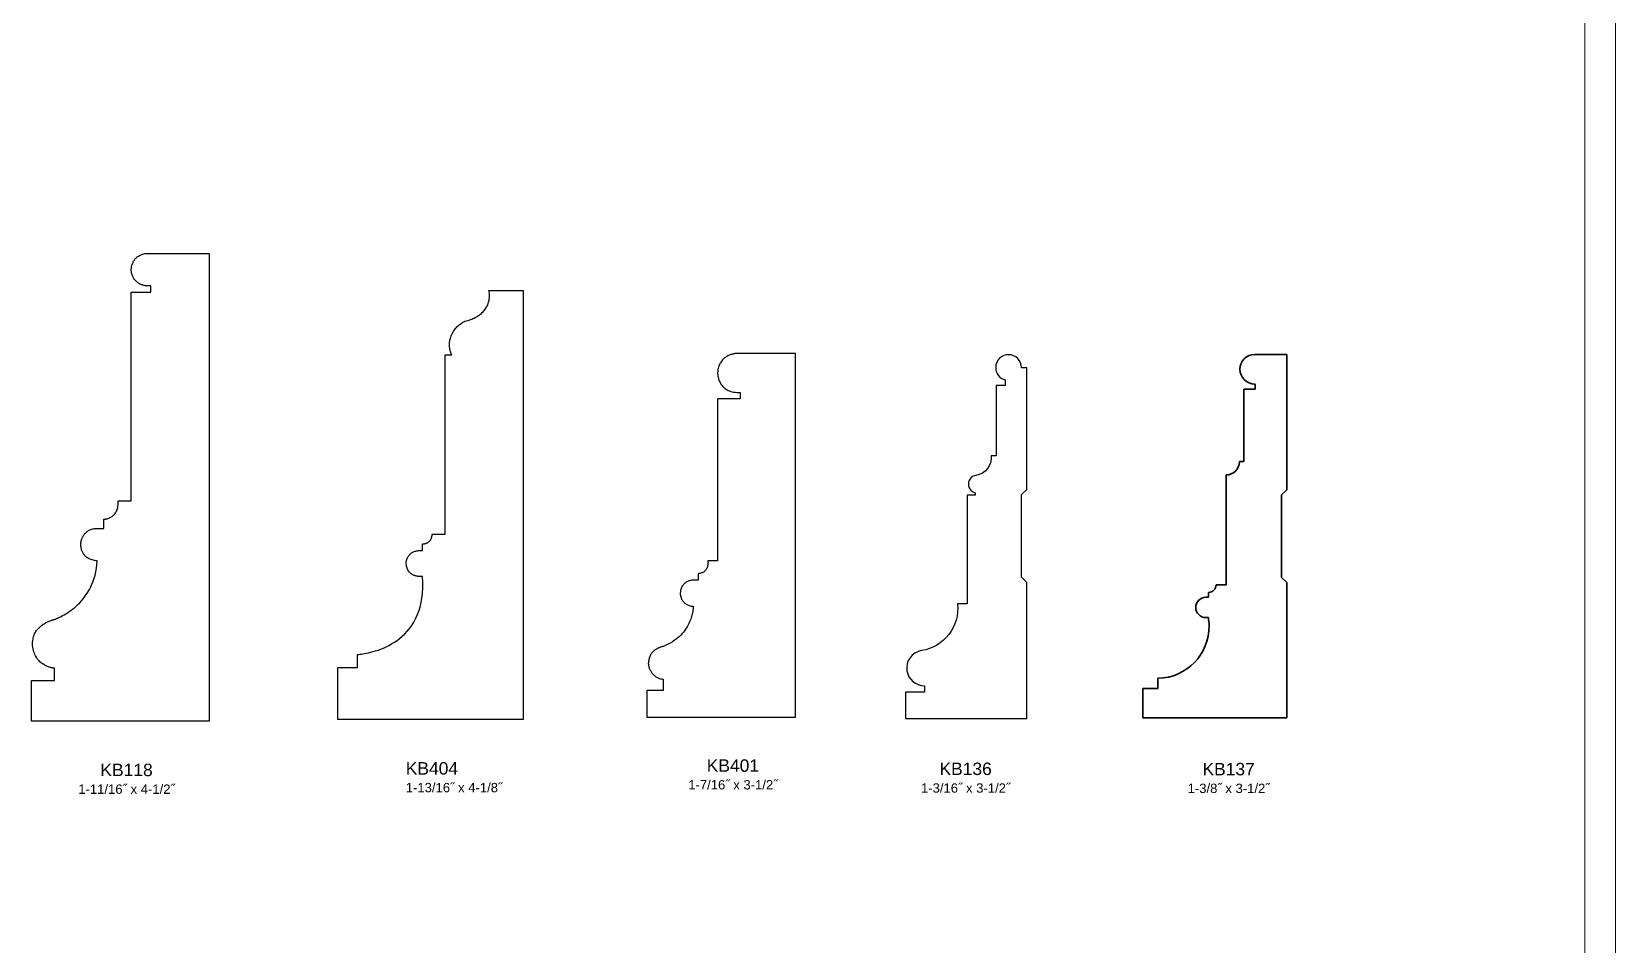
# Model space of a CAD drawing. Extents: x -7.6 to 25.2, y -14.8 to 21.1.
# Drawn here: x 9.97 to 25.2, y 3.5 to 12.28 of the extents above; entities that cross this region are included whole.
import ezdxf

# ---------------------------------------------------------------- set-up
doc = ezdxf.new("R2010")
doc.units = 0
doc.header["$MEASUREMENT"] = 0
doc.layers.add('DO NOT PLOT', color=2, linetype='Continuous', plot=False)
doc.layers.add('Layer 1', color=7, linetype='Continuous')
doc.layers.add('LAYER_1', color=7, linetype='Continuous')

# ---------------------------------------------------------------- blocks, each defined once
blk = doc.blocks.new('KB118')
at = {"flags": 128}
blk.add_lwpolyline([(0, 2.807), (0, 2.623), (0, 2.437), (0, 2.25), (0, 2.063), (0, 1.876), (0, 1.693), (0, 1.512), (0, 1.337), (0, 1.167), (0, 1.004), (0, 0.849), (0, 0.703), (0, 0.568), (0, 0.444), (0, 0.333), (0, 0.236), (0, 0.154), (0, 0.089), (0, 0.04), (0, 0), (-0.004, 0), (-0.015, 0), (-0.034, 0), (-0.059, 0), (-0.09, 0), (-0.126, 0), (-0.169, 0), (-0.215, 0), (-0.267, 0), (-0.322, 0), (-0.381, 0), (-0.443, 0), (-0.507, 0), (-0.574, 0), (-0.642, 0), (-0.712, 0), (-0.783, 0), (-0.854, 0), (-0.925, 0), (-0.996, 0), (-1.065, 0), (-1.134, 0), (-1.2, 0), (-1.265, 0), (-1.327, 0), (-1.386, 0), (-1.441, 0), (-1.492, 0), (-1.539, 0), (-1.581, 0), (-1.618, 0), (-1.649, 0), (-1.674, 0), (-1.692, 0), (-1.704, 0), (-1.708, 0), (-1.708, 0.001), (-1.708, 0.003), (-1.708, 0.008), (-1.708, 0.013), (-1.708, 0.021), (-1.708, 0.029), (-1.708, 0.039), (-1.708, 0.049), (-1.708, 0.061), (-1.708, 0.074), (-1.708, 0.087), (-1.708, 0.101), (-1.708, 0.116), (-1.708, 0.131), (-1.708, 0.147), (-1.708, 0.163), (-1.708, 0.179), (-1.708, 0.195), (-1.708, 0.212), (-1.708, 0.228), (-1.708, 0.244), (-1.708, 0.259), (-1.708, 0.275), (-1.708, 0.289), (-1.708, 0.303), (-1.708, 0.317), (-1.708, 0.33), (-1.708, 0.341), (-1.708, 0.352), (-1.708, 0.362), (-1.708, 0.37), (-1.708, 0.377), (-1.708, 0.383), (-1.708, 0.387), (-1.708, 0.39), (-1.708, 0.391), (-1.707, 0.391), (-1.706, 0.391), (-1.703, 0.391), (-1.7, 0.391), (-1.696, 0.391), (-1.691, 0.391), (-1.686, 0.391), (-1.68, 0.391), (-1.673, 0.391), (-1.666, 0.391), (-1.659, 0.391), (-1.651, 0.391), (-1.642, 0.391), (-1.634, 0.391), (-1.625, 0.391), (-1.616, 0.391), (-1.607, 0.391), (-1.598, 0.391), (-1.589, 0.391), (-1.58, 0.391), (-1.571, 0.391), (-1.562, 0.391), (-1.553, 0.391), (-1.545, 0.391), (-1.537, 0.391), (-1.529, 0.391), (-1.522, 0.391), (-1.516, 0.391), (-1.51, 0.391), (-1.504, 0.391), (-1.499, 0.391), (-1.495, 0.391), (-1.492, 0.391), (-1.49, 0.391), (-1.488, 0.391), (-1.488, 0.391), (-1.488, 0.391), (-1.488, 0.392), (-1.488, 0.393), (-1.488, 0.395), (-1.488, 0.397), (-1.488, 0.399), (-1.488, 0.402), (-1.488, 0.405), (-1.488, 0.409), (-1.488, 0.413), (-1.488, 0.417), (-1.488, 0.421), (-1.488, 0.425), (-1.488, 0.43), (-1.488, 0.435), (-1.488, 0.439), (-1.488, 0.444), (-1.488, 0.449), (-1.488, 0.454), (-1.488, 0.459), (-1.488, 0.464), (-1.488, 0.468), (-1.488, 0.473), (-1.488, 0.477), (-1.488, 0.482), (-1.488, 0.486), (-1.488, 0.489), (-1.488, 0.493), (-1.488, 0.496), (-1.488, 0.499), (-1.488, 0.502), (-1.488, 0.504), (-1.488, 0.505), (-1.488, 0.507), (-1.488, 0.508), (-1.488, 0.508), (-1.488, 0.508), (-1.49, 0.508), (-1.492, 0.508), (-1.495, 0.509), (-1.498, 0.509), (-1.502, 0.51), (-1.507, 0.511), (-1.512, 0.512), (-1.518, 0.513), (-1.525, 0.515), (-1.531, 0.517), (-1.538, 0.519), (-1.546, 0.522), (-1.554, 0.525), (-1.562, 0.528), (-1.57, 0.532), (-1.578, 0.536), (-1.586, 0.541), (-1.595, 0.546), (-1.603, 0.551), (-1.612, 0.558), (-1.62, 0.564), (-1.628, 0.571), (-1.636, 0.579), (-1.644, 0.588), (-1.651, 0.597), (-1.658, 0.607), (-1.665, 0.617), (-1.671, 0.628), (-1.677, 0.64), (-1.682, 0.653), (-1.687, 0.666), (-1.691, 0.68), (-1.694, 0.695), (-1.697, 0.711), (-1.699, 0.728), (-1.7, 0.744), (-1.699, 0.76), (-1.698, 0.774), (-1.695, 0.789), (-1.692, 0.802), (-1.689, 0.815), (-1.684, 0.827), (-1.679, 0.839), (-1.673, 0.85), (-1.667, 0.861), (-1.66, 0.871), (-1.653, 0.88), (-1.645, 0.889), (-1.637, 0.897), (-1.629, 0.905), (-1.621, 0.912), (-1.613, 0.919), (-1.604, 0.926), (-1.596, 0.932), (-1.587, 0.937), (-1.579, 0.942), (-1.57, 0.947), (-1.562, 0.951), (-1.554, 0.955), (-1.547, 0.958), (-1.54, 0.961), (-1.533, 0.964), (-1.527, 0.966), (-1.521, 0.968), (-1.516, 0.97), (-1.511, 0.972), (-1.507, 0.973), (-1.504, 0.974), (-1.502, 0.974), (-1.501, 0.975), (-1.5, 0.975), (-1.499, 0.975), (-1.497, 0.976), (-1.492, 0.977), (-1.486, 0.979), (-1.479, 0.982), (-1.47, 0.986), (-1.46, 0.99), (-1.449, 0.995), (-1.437, 1.001), (-1.424, 1.007), (-1.41, 1.015), (-1.396, 1.023), (-1.38, 1.032), (-1.364, 1.042), (-1.348, 1.053), (-1.331, 1.064), (-1.314, 1.077), (-1.297, 1.091), (-1.28, 1.106), (-1.263, 1.122), (-1.246, 1.139), (-1.229, 1.157), (-1.213, 1.176), (-1.197, 1.197), (-1.182, 1.218), (-1.167, 1.241), (-1.153, 1.265), (-1.14, 1.291), (-1.128, 1.317), (-1.117, 1.345), (-1.107, 1.374), (-1.098, 1.405), (-1.091, 1.437), (-1.085, 1.471), (-1.08, 1.506), (-1.078, 1.542), (-1.091, 1.543), (-1.103, 1.545), (-1.114, 1.548), (-1.125, 1.55), (-1.135, 1.554), (-1.145, 1.557), (-1.154, 1.561), (-1.162, 1.565), (-1.17, 1.57), (-1.177, 1.575), (-1.184, 1.58), (-1.19, 1.586), (-1.195, 1.591), (-1.2, 1.597), (-1.205, 1.603), (-1.209, 1.609), (-1.213, 1.615), (-1.217, 1.621), (-1.22, 1.627), (-1.222, 1.633), (-1.225, 1.639), (-1.227, 1.645), (-1.229, 1.651), (-1.23, 1.657), (-1.231, 1.663), (-1.232, 1.668), (-1.233, 1.673), (-1.234, 1.678), (-1.235, 1.683), (-1.235, 1.687), (-1.235, 1.691), (-1.235, 1.695), (-1.236, 1.699), (-1.236, 1.702), (-1.236, 1.704), (-1.236, 1.706), (-1.235, 1.708), (-1.235, 1.711), (-1.235, 1.714), (-1.234, 1.717), (-1.233, 1.721), (-1.233, 1.725), (-1.232, 1.729), (-1.231, 1.733), (-1.23, 1.738), (-1.228, 1.743), (-1.227, 1.747), (-1.225, 1.752), (-1.223, 1.757), (-1.221, 1.763), (-1.219, 1.768), (-1.216, 1.773), (-1.213, 1.778), (-1.21, 1.784), (-1.207, 1.789), (-1.203, 1.794), (-1.199, 1.799), (-1.195, 1.804), (-1.19, 1.809), (-1.185, 1.814), (-1.18, 1.819), (-1.174, 1.823), (-1.168, 1.828), (-1.161, 1.832), (-1.154, 1.836), (-1.147, 1.839), (-1.139, 1.843), (-1.13, 1.846), (-1.121, 1.848), (-1.112, 1.851), (-1.102, 1.853), (-1.091, 1.854), (-1.091, 1.854), (-1.091, 1.854), (-1.09, 1.854), (-1.089, 1.854), (-1.087, 1.854), (-1.086, 1.854), (-1.084, 1.854), (-1.082, 1.854), (-1.079, 1.854), (-1.077, 1.854), (-1.074, 1.854), (-1.071, 1.854), (-1.068, 1.854), (-1.065, 1.854), (-1.062, 1.854), (-1.059, 1.854), (-1.056, 1.854), (-1.052, 1.854), (-1.049, 1.854), (-1.046, 1.854), (-1.043, 1.854), (-1.04, 1.854), (-1.037, 1.854), (-1.034, 1.854), (-1.031, 1.854), (-1.028, 1.854), (-1.026, 1.854), (-1.023, 1.854), (-1.021, 1.854), (-1.019, 1.854), (-1.018, 1.854), (-1.016, 1.854), (-1.015, 1.854), (-1.014, 1.854), (-1.014, 1.854), (-1.014, 1.854), (-1.014, 1.855), (-1.014, 1.855), (-1.014, 1.856), (-1.014, 1.857), (-1.014, 1.859), (-1.014, 1.861), (-1.014, 1.863), (-1.014, 1.866), (-1.014, 1.868), (-1.014, 1.871), (-1.014, 1.874), (-1.014, 1.877), (-1.014, 1.881), (-1.014, 1.884), (-1.014, 1.887), (-1.014, 1.891), (-1.014, 1.895), (-1.014, 1.898), (-1.014, 1.902), (-1.014, 1.906), (-1.014, 1.909), (-1.014, 1.913), (-1.014, 1.916), (-1.014, 1.92), (-1.014, 1.923), (-1.014, 1.926), (-1.014, 1.929), (-1.014, 1.931), (-1.014, 1.934), (-1.014, 1.936), (-1.014, 1.938), (-1.014, 1.939), (-1.014, 1.941), (-1.014, 1.942), (-1.014, 1.942), (-1.014, 1.942), (-1.013, 1.942), (-1.012, 1.942), (-1.011, 1.942), (-1.009, 1.943), (-1.006, 1.943), (-1.003, 1.943), (-0.999, 1.944), (-0.995, 1.944), (-0.99, 1.945), (-0.986, 1.946), (-0.981, 1.947), (-0.975, 1.949), (-0.97, 1.951), (-0.964, 1.953), (-0.958, 1.955), (-0.952, 1.958), (-0.946, 1.961), (-0.94, 1.965), (-0.934, 1.968), (-0.929, 1.973), (-0.923, 1.978), (-0.917, 1.983), (-0.912, 1.988), (-0.907, 1.995), (-0.902, 2.002), (-0.897, 2.009), (-0.893, 2.017), (-0.889, 2.025), (-0.885, 2.034), (-0.883, 2.044), (-0.88, 2.055), (-0.878, 2.066), (-0.877, 2.078), (-0.876, 2.091), (-0.876, 2.104), (-0.877, 2.118), (-0.876, 2.118), (-0.876, 2.118), (-0.874, 2.118), (-0.872, 2.118), (-0.87, 2.118), (-0.867, 2.118), (-0.864, 2.118), (-0.86, 2.118), (-0.856, 2.118), (-0.852, 2.118), (-0.848, 2.118), (-0.843, 2.118), (-0.839, 2.118), (-0.834, 2.118), (-0.829, 2.118), (-0.823, 2.118), (-0.818, 2.118), (-0.813, 2.118), (-0.808, 2.118), (-0.802, 2.118), (-0.797, 2.118), (-0.792, 2.118), (-0.787, 2.118), (-0.783, 2.118), (-0.778, 2.118), (-0.774, 2.118), (-0.77, 2.118), (-0.766, 2.118), (-0.762, 2.118), (-0.759, 2.118), (-0.757, 2.118), (-0.754, 2.118), (-0.752, 2.118), (-0.751, 2.118), (-0.75, 2.118), (-0.75, 2.118), (-0.75, 2.123), (-0.75, 2.136), (-0.75, 2.158), (-0.75, 2.187), (-0.75, 2.223), (-0.75, 2.267), (-0.75, 2.316), (-0.75, 2.371), (-0.75, 2.432), (-0.75, 2.497), (-0.75, 2.566), (-0.75, 2.638), (-0.75, 2.714), (-0.75, 2.793), (-0.75, 2.873), (-0.75, 2.955), (-0.75, 3.038), (-0.75, 3.121), (-0.75, 3.205), (-0.75, 3.288), (-0.75, 3.37), (-0.75, 3.45), (-0.75, 3.529), (-0.75, 3.605), (-0.75, 3.677), (-0.75, 3.746), (-0.75, 3.811), (-0.75, 3.872), (-0.75, 3.927), (-0.75, 3.976), (-0.75, 4.019), (-0.75, 4.056), (-0.75, 4.085), (-0.75, 4.107), (-0.75, 4.12), (-0.75, 4.125), (-0.75, 4.125), (-0.748, 4.125), (-0.746, 4.125), (-0.744, 4.125), (-0.74, 4.125), (-0.736, 4.125), (-0.731, 4.125), (-0.726, 4.125), (-0.721, 4.125), (-0.715, 4.125), (-0.708, 4.125), (-0.701, 4.125), (-0.694, 4.125), (-0.687, 4.125), (-0.679, 4.125), (-0.672, 4.125), (-0.664, 4.125), (-0.656, 4.125), (-0.648, 4.125), (-0.641, 4.125), (-0.633, 4.125), (-0.625, 4.125), (-0.618, 4.125), (-0.611, 4.125), (-0.604, 4.125), (-0.598, 4.125), (-0.592, 4.125), (-0.586, 4.125), (-0.581, 4.125), (-0.576, 4.125), (-0.572, 4.125), (-0.569, 4.125), (-0.566, 4.125), (-0.564, 4.125), (-0.563, 4.125), (-0.562, 4.125), (-0.562, 4.125), (-0.562, 4.125), (-0.562, 4.126), (-0.562, 4.127), (-0.562, 4.128), (-0.562, 4.129), (-0.562, 4.131), (-0.562, 4.133), (-0.562, 4.135), (-0.562, 4.137), (-0.562, 4.139), (-0.562, 4.141), (-0.562, 4.143), (-0.562, 4.146), (-0.562, 4.148), (-0.562, 4.151), (-0.562, 4.153), (-0.562, 4.156), (-0.562, 4.159), (-0.562, 4.161), (-0.562, 4.164), (-0.562, 4.166), (-0.562, 4.169), (-0.562, 4.171), (-0.562, 4.173), (-0.562, 4.175), (-0.562, 4.178), (-0.562, 4.179), (-0.562, 4.181), (-0.562, 4.183), (-0.562, 4.184), (-0.562, 4.185), (-0.562, 4.186), (-0.562, 4.187), (-0.562, 4.187), (-0.562, 4.187), (-0.563, 4.187), (-0.564, 4.187), (-0.566, 4.187), (-0.568, 4.187), (-0.571, 4.187), (-0.574, 4.186), (-0.578, 4.186), (-0.582, 4.186), (-0.587, 4.186), (-0.592, 4.186), (-0.598, 4.187), (-0.604, 4.187), (-0.61, 4.188), (-0.616, 4.189), (-0.623, 4.19), (-0.63, 4.192), (-0.637, 4.193), (-0.644, 4.196), (-0.651, 4.198), (-0.658, 4.201), (-0.665, 4.204), (-0.672, 4.208), (-0.679, 4.212), (-0.686, 4.217), (-0.693, 4.222), (-0.7, 4.228), (-0.706, 4.235), (-0.712, 4.242), (-0.718, 4.249), (-0.724, 4.257), (-0.729, 4.266), (-0.734, 4.276), (-0.738, 4.286), (-0.742, 4.297), (-0.746, 4.309), (-0.748, 4.322), (-0.749, 4.326), (-0.75, 4.331), (-0.75, 4.336), (-0.75, 4.341), (-0.75, 4.346), (-0.75, 4.352), (-0.749, 4.357), (-0.748, 4.363), (-0.747, 4.369), (-0.746, 4.375), (-0.745, 4.381), (-0.743, 4.387), (-0.741, 4.394), (-0.739, 4.4), (-0.736, 4.406), (-0.733, 4.413), (-0.73, 4.419), (-0.727, 4.425), (-0.723, 4.431), (-0.719, 4.437), (-0.714, 4.443), (-0.709, 4.449), (-0.704, 4.454), (-0.698, 4.46), (-0.692, 4.465), (-0.686, 4.47), (-0.679, 4.474), (-0.672, 4.478), (-0.664, 4.482), (-0.656, 4.486), (-0.648, 4.489), (-0.639, 4.492), (-0.629, 4.495), (-0.62, 4.497), (-0.609, 4.499), (-0.598, 4.5), (-0.597, 4.5), (-0.593, 4.5), (-0.587, 4.5), (-0.578, 4.5), (-0.567, 4.5), (-0.554, 4.5), (-0.539, 4.5), (-0.523, 4.5), (-0.505, 4.5), (-0.485, 4.5), (-0.465, 4.5), (-0.443, 4.5), (-0.421, 4.5), (-0.397, 4.5), (-0.373, 4.5), (-0.349, 4.5), (-0.324, 4.5), (-0.299, 4.5), (-0.274, 4.5), (-0.249, 4.5), (-0.225, 4.5), (-0.201, 4.5), (-0.178, 4.5), (-0.155, 4.5), (-0.133, 4.5), (-0.113, 4.5), (-0.093, 4.5), (-0.076, 4.5), (-0.059, 4.5), (-0.044, 4.5), (-0.031, 4.5), (-0.021, 4.5), (-0.012, 4.5), (-0.005, 4.5), (-0.001, 4.5), (0, 4.5), (0, 4.49), (0, 4.46), (0, 4.411), (0, 4.345), (0, 4.263), (0, 4.166), (0, 4.056), (0, 3.932), (0, 3.797), (0, 3.651), (0, 3.496), (0, 3.333), (0, 3.163), (0, 2.987)], close=True, dxfattribs=at)
blk = doc.blocks.new('KB404')
at = {"flags": 128}
blk.add_lwpolyline([(0, 0), (-0.004, 0), (-0.016, 0), (-0.035, 0), (-0.061, 0), (-0.094, 0), (-0.132, 0), (-0.176, 0), (-0.225, 0), (-0.278, 0), (-0.336, 0), (-0.397, 0), (-0.462, 0), (-0.529, 0), (-0.599, 0), (-0.67, 0), (-0.743, 0), (-0.816, 0), (-0.891, 0), (-0.965, 0), (-1.038, 0), (-1.111, 0), (-1.183, 0), (-1.252, 0), (-1.319, 0), (-1.384, 0), (-1.445, 0), (-1.503, 0), (-1.556, 0), (-1.605, 0), (-1.649, 0), (-1.688, 0), (-1.72, 0), (-1.746, 0), (-1.765, 0), (-1.777, 0), (-1.781, 0), (-1.781, -0.001), (-1.781, -0.004), (-1.781, -0.01), (-1.781, -0.017), (-1.781, -0.026), (-1.781, -0.037), (-1.781, -0.049), (-1.781, -0.063), (-1.781, -0.078), (-1.781, -0.094), (-1.781, -0.112), (-1.781, -0.13), (-1.781, -0.149), (-1.781, -0.168), (-1.781, -0.188), (-1.781, -0.208), (-1.781, -0.229), (-1.781, -0.25), (-1.781, -0.271), (-1.781, -0.291), (-1.781, -0.312), (-1.781, -0.332), (-1.781, -0.351), (-1.781, -0.37), (-1.781, -0.388), (-1.781, -0.406), (-1.781, -0.422), (-1.781, -0.437), (-1.781, -0.451), (-1.781, -0.463), (-1.781, -0.474), (-1.781, -0.483), (-1.781, -0.49), (-1.781, -0.496), (-1.781, -0.499), (-1.781, -0.5), (-1.781, -0.5), (-1.779, -0.5), (-1.777, -0.5), (-1.775, -0.5), (-1.771, -0.5), (-1.767, -0.5), (-1.763, -0.5), (-1.757, -0.5), (-1.752, -0.5), (-1.746, -0.5), (-1.739, -0.5), (-1.733, -0.5), (-1.725, -0.5), (-1.718, -0.5), (-1.711, -0.5), (-1.703, -0.5), (-1.695, -0.5), (-1.687, -0.5), (-1.68, -0.5), (-1.672, -0.5), (-1.664, -0.5), (-1.657, -0.5), (-1.649, -0.5), (-1.642, -0.5), (-1.635, -0.5), (-1.629, -0.5), (-1.623, -0.5), (-1.617, -0.5), (-1.612, -0.5), (-1.608, -0.5), (-1.604, -0.5), (-1.6, -0.5), (-1.597, -0.5), (-1.595, -0.5), (-1.594, -0.5), (-1.594, -0.5), (-1.594, -0.5), (-1.594, -0.501), (-1.594, -0.502), (-1.594, -0.504), (-1.594, -0.507), (-1.594, -0.509), (-1.594, -0.512), (-1.594, -0.516), (-1.594, -0.52), (-1.594, -0.524), (-1.594, -0.528), (-1.594, -0.532), (-1.594, -0.537), (-1.594, -0.542), (-1.594, -0.547), (-1.594, -0.552), (-1.594, -0.557), (-1.594, -0.562), (-1.594, -0.568), (-1.594, -0.573), (-1.594, -0.578), (-1.594, -0.583), (-1.594, -0.588), (-1.594, -0.593), (-1.594, -0.597), (-1.594, -0.601), (-1.594, -0.605), (-1.594, -0.609), (-1.594, -0.613), (-1.594, -0.616), (-1.594, -0.618), (-1.594, -0.621), (-1.594, -0.623), (-1.594, -0.624), (-1.594, -0.625), (-1.594, -0.625), (-1.588, -0.625), (-1.58, -0.626), (-1.569, -0.627), (-1.556, -0.628), (-1.541, -0.63), (-1.525, -0.633), (-1.506, -0.636), (-1.487, -0.641), (-1.465, -0.646), (-1.443, -0.652), (-1.419, -0.659), (-1.395, -0.667), (-1.37, -0.676), (-1.344, -0.687), (-1.318, -0.699), (-1.292, -0.712), (-1.265, -0.726), (-1.239, -0.743), (-1.213, -0.76), (-1.188, -0.78), (-1.163, -0.801), (-1.138, -0.824), (-1.115, -0.849), (-1.093, -0.876), (-1.072, -0.904), (-1.052, -0.935), (-1.034, -0.968), (-1.018, -1.004), (-1.003, -1.041), (-0.991, -1.081), (-0.981, -1.124), (-0.973, -1.168), (-0.968, -1.216), (-0.965, -1.266), (-0.965, -1.319), (-0.969, -1.375), (-0.969, -1.375), (-0.97, -1.375), (-0.972, -1.375), (-0.974, -1.374), (-0.976, -1.374), (-0.979, -1.374), (-0.983, -1.374), (-0.987, -1.374), (-0.991, -1.374), (-0.996, -1.374), (-1.001, -1.374), (-1.006, -1.375), (-1.012, -1.376), (-1.017, -1.377), (-1.023, -1.378), (-1.029, -1.379), (-1.035, -1.381), (-1.042, -1.383), (-1.048, -1.385), (-1.054, -1.388), (-1.06, -1.391), (-1.066, -1.394), (-1.072, -1.398), (-1.078, -1.402), (-1.084, -1.407), (-1.089, -1.412), (-1.095, -1.418), (-1.1, -1.424), (-1.104, -1.431), (-1.109, -1.438), (-1.112, -1.446), (-1.116, -1.455), (-1.119, -1.464), (-1.121, -1.474), (-1.123, -1.485), (-1.125, -1.497), (-1.125, -1.5), (-1.125, -1.504), (-1.125, -1.508), (-1.124, -1.513), (-1.124, -1.517), (-1.123, -1.522), (-1.122, -1.527), (-1.121, -1.531), (-1.12, -1.536), (-1.118, -1.541), (-1.116, -1.546), (-1.114, -1.551), (-1.112, -1.556), (-1.109, -1.561), (-1.106, -1.566), (-1.103, -1.571), (-1.1, -1.576), (-1.096, -1.581), (-1.092, -1.585), (-1.087, -1.59), (-1.083, -1.594), (-1.078, -1.598), (-1.072, -1.602), (-1.067, -1.606), (-1.061, -1.609), (-1.054, -1.612), (-1.047, -1.615), (-1.04, -1.618), (-1.033, -1.62), (-1.025, -1.622), (-1.017, -1.623), (-1.008, -1.625), (-0.999, -1.625), (-0.989, -1.626), (-0.979, -1.626), (-0.969, -1.625), (-0.969, -1.625), (-0.969, -1.625), (-0.969, -1.626), (-0.969, -1.627), (-0.969, -1.628), (-0.969, -1.63), (-0.969, -1.631), (-0.969, -1.633), (-0.969, -1.635), (-0.969, -1.637), (-0.969, -1.639), (-0.969, -1.641), (-0.969, -1.643), (-0.969, -1.646), (-0.969, -1.648), (-0.969, -1.651), (-0.969, -1.654), (-0.969, -1.656), (-0.969, -1.659), (-0.969, -1.661), (-0.969, -1.664), (-0.969, -1.666), (-0.969, -1.669), (-0.969, -1.671), (-0.969, -1.673), (-0.969, -1.676), (-0.969, -1.678), (-0.969, -1.68), (-0.969, -1.681), (-0.969, -1.683), (-0.969, -1.684), (-0.969, -1.685), (-0.969, -1.686), (-0.969, -1.687), (-0.969, -1.687), (-0.969, -1.687), (-0.967, -1.687), (-0.966, -1.688), (-0.964, -1.688), (-0.962, -1.688), (-0.959, -1.688), (-0.957, -1.689), (-0.954, -1.689), (-0.951, -1.69), (-0.948, -1.69), (-0.945, -1.691), (-0.942, -1.692), (-0.939, -1.693), (-0.935, -1.694), (-0.932, -1.695), (-0.928, -1.697), (-0.925, -1.698), (-0.921, -1.7), (-0.918, -1.702), (-0.914, -1.705), (-0.911, -1.707), (-0.907, -1.71), (-0.904, -1.712), (-0.901, -1.715), (-0.898, -1.719), (-0.895, -1.722), (-0.892, -1.726), (-0.889, -1.73), (-0.887, -1.735), (-0.884, -1.739), (-0.882, -1.744), (-0.88, -1.75), (-0.879, -1.755), (-0.877, -1.761), (-0.876, -1.768), (-0.875, -1.774), (-0.875, -1.781), (-0.875, -1.781), (-0.874, -1.781), (-0.872, -1.781), (-0.871, -1.781), (-0.868, -1.781), (-0.866, -1.781), (-0.863, -1.781), (-0.859, -1.781), (-0.855, -1.781), (-0.851, -1.781), (-0.847, -1.781), (-0.843, -1.781), (-0.838, -1.781), (-0.833, -1.781), (-0.828, -1.781), (-0.823, -1.781), (-0.818, -1.781), (-0.812, -1.781), (-0.807, -1.781), (-0.802, -1.781), (-0.797, -1.781), (-0.792, -1.781), (-0.787, -1.781), (-0.782, -1.781), (-0.778, -1.781), (-0.774, -1.781), (-0.769, -1.781), (-0.766, -1.781), (-0.762, -1.781), (-0.759, -1.781), (-0.757, -1.781), (-0.754, -1.781), (-0.752, -1.781), (-0.751, -1.781), (-0.75, -1.781), (-0.75, -1.781), (-0.75, -1.785), (-0.75, -1.797), (-0.75, -1.815), (-0.75, -1.84), (-0.75, -1.872), (-0.75, -1.909), (-0.75, -1.952), (-0.75, -1.999), (-0.75, -2.051), (-0.75, -2.107), (-0.75, -2.166), (-0.75, -2.229), (-0.75, -2.294), (-0.75, -2.361), (-0.75, -2.43), (-0.75, -2.501), (-0.75, -2.572), (-0.75, -2.644), (-0.75, -2.716), (-0.75, -2.787), (-0.75, -2.858), (-0.75, -2.927), (-0.75, -2.994), (-0.75, -3.059), (-0.75, -3.122), (-0.75, -3.181), (-0.75, -3.237), (-0.75, -3.289), (-0.75, -3.337), (-0.75, -3.379), (-0.75, -3.416), (-0.75, -3.448), (-0.75, -3.473), (-0.75, -3.492), (-0.75, -3.503), (-0.75, -3.507), (-0.75, -3.507), (-0.749, -3.507), (-0.749, -3.507), (-0.748, -3.507), (-0.747, -3.507), (-0.745, -3.507), (-0.744, -3.507), (-0.742, -3.507), (-0.74, -3.507), (-0.738, -3.507), (-0.736, -3.507), (-0.734, -3.507), (-0.731, -3.507), (-0.729, -3.507), (-0.726, -3.507), (-0.724, -3.507), (-0.721, -3.507), (-0.719, -3.507), (-0.716, -3.507), (-0.714, -3.507), (-0.711, -3.507), (-0.708, -3.507), (-0.706, -3.507), (-0.704, -3.507), (-0.701, -3.507), (-0.699, -3.507), (-0.697, -3.507), (-0.695, -3.507), (-0.694, -3.507), (-0.692, -3.507), (-0.691, -3.507), (-0.69, -3.507), (-0.689, -3.507), (-0.688, -3.507), (-0.688, -3.507), (-0.687, -3.507), (-0.692, -3.518), (-0.696, -3.529), (-0.699, -3.54), (-0.702, -3.551), (-0.704, -3.562), (-0.706, -3.573), (-0.707, -3.584), (-0.708, -3.595), (-0.708, -3.606), (-0.708, -3.617), (-0.707, -3.628), (-0.706, -3.638), (-0.704, -3.649), (-0.702, -3.659), (-0.699, -3.669), (-0.696, -3.679), (-0.692, -3.689), (-0.688, -3.699), (-0.684, -3.708), (-0.679, -3.717), (-0.674, -3.727), (-0.669, -3.735), (-0.663, -3.744), (-0.657, -3.752), (-0.651, -3.761), (-0.644, -3.768), (-0.637, -3.776), (-0.629, -3.783), (-0.622, -3.79), (-0.614, -3.797), (-0.605, -3.803), (-0.597, -3.809), (-0.588, -3.815), (-0.579, -3.821), (-0.57, -3.825), (-0.561, -3.83), (-0.547, -3.834), (-0.533, -3.837), (-0.52, -3.841), (-0.507, -3.846), (-0.495, -3.851), (-0.483, -3.856), (-0.471, -3.861), (-0.46, -3.867), (-0.449, -3.872), (-0.439, -3.879), (-0.429, -3.885), (-0.419, -3.892), (-0.41, -3.899), (-0.402, -3.906), (-0.393, -3.914), (-0.386, -3.922), (-0.378, -3.93), (-0.371, -3.938), (-0.365, -3.947), (-0.359, -3.956), (-0.353, -3.965), (-0.348, -3.974), (-0.343, -3.983), (-0.339, -3.993), (-0.336, -4.003), (-0.332, -4.013), (-0.33, -4.024), (-0.328, -4.034), (-0.326, -4.045), (-0.325, -4.056), (-0.324, -4.067), (-0.324, -4.078), (-0.324, -4.09), (-0.325, -4.101), (-0.327, -4.113), (-0.329, -4.125), (-0.328, -4.125), (-0.326, -4.125), (-0.322, -4.125), (-0.317, -4.125), (-0.311, -4.125), (-0.304, -4.125), (-0.296, -4.125), (-0.287, -4.125), (-0.277, -4.125), (-0.267, -4.125), (-0.255, -4.125), (-0.243, -4.125), (-0.231, -4.125), (-0.218, -4.125), (-0.205, -4.125), (-0.192, -4.125), (-0.178, -4.125), (-0.164, -4.125), (-0.151, -4.125), (-0.137, -4.125), (-0.124, -4.125), (-0.11, -4.125), (-0.098, -4.125), (-0.085, -4.125), (-0.073, -4.125), (-0.062, -4.125), (-0.051, -4.125), (-0.041, -4.125), (-0.032, -4.125), (-0.024, -4.125), (-0.017, -4.125), (-0.011, -4.125), (-0.006, -4.125), (-0.003, -4.125), (-0.001, -4.125), (0, -4.125), (0, -4.115), (0, -4.088), (0, -4.044), (0, -3.983), (0, -3.908), (0, -3.819), (0, -3.718), (0, -3.604), (0, -3.48), (0, -3.347), (0, -3.205), (0, -3.055), (0, -2.9), (0, -2.739), (0, -2.573), (0, -2.405), (0, -2.234), (0, -2.062), (0, -1.891), (0, -1.72), (0, -1.552), (0, -1.386), (0, -1.225), (0, -1.069), (0, -0.92), (0, -0.778), (0, -0.644), (0, -0.521), (0, -0.407), (0, -0.306), (0, -0.217), (0, -0.141), (0, -0.081), (0, -0.037), (0, 0)], dxfattribs=at)
blk = doc.blocks.new('KB401')
at = {"flags": 128}
blk.add_lwpolyline([(-1.431, 0.008), (-1.428, 0.008), (-1.418, 0.008), (-1.403, 0.008), (-1.382, 0.008), (-1.356, 0.008), (-1.325, 0.008), (-1.29, 0.008), (-1.25, 0.008), (-1.207, 0.008), (-1.161, 0.008), (-1.112, 0.008), (-1.06, 0.008), (-1.006, 0.008), (-0.95, 0.008), (-0.893, 0.008), (-0.834, 0.008), (-0.775, 0.008), (-0.715, 0.008), (-0.656, 0.008), (-0.597, 0.008), (-0.538, 0.008), (-0.481, 0.008), (-0.425, 0.008), (-0.371, 0.008), (-0.319, 0.008), (-0.27, 0.008), (-0.224, 0.008), (-0.181, 0.008), (-0.141, 0.008), (-0.106, 0.008), (-0.075, 0.008), (-0.049, 0.008), (-0.028, 0.008), (-0.013, 0.008), (-0.003, 0.008), (0, 0.008), (0, 0), (0, -0.023), (0, -0.061), (0, -0.112), (0, -0.176), (0, -0.251), (0, -0.338), (0, -0.434), (0, -0.539), (0, -0.652), (0, -0.773), (0, -0.899), (0, -1.032), (0, -1.168), (0, -1.309), (0, -1.452), (0, -1.596), (0, -1.742), (0, -1.888), (0, -2.032), (0, -2.175), (0, -2.316), (0, -2.452), (0, -2.585), (0, -2.711), (0, -2.832), (0, -2.945), (0, -3.05), (0, -3.146), (0, -3.233), (0, -3.308), (0, -3.372), (0, -3.423), (0, -3.461), (0, -3.484), (0, -3.492), (-0.001, -3.492), (-0.005, -3.492), (-0.011, -3.492), (-0.019, -3.492), (-0.03, -3.492), (-0.042, -3.492), (-0.056, -3.492), (-0.071, -3.492), (-0.088, -3.492), (-0.106, -3.492), (-0.125, -3.492), (-0.146, -3.492), (-0.167, -3.492), (-0.189, -3.492), (-0.212, -3.492), (-0.235, -3.492), (-0.258, -3.492), (-0.281, -3.492), (-0.305, -3.492), (-0.328, -3.492), (-0.351, -3.492), (-0.373, -3.492), (-0.395, -3.492), (-0.417, -3.492), (-0.437, -3.492), (-0.456, -3.492), (-0.475, -3.492), (-0.491, -3.492), (-0.507, -3.492), (-0.521, -3.492), (-0.533, -3.492), (-0.543, -3.492), (-0.551, -3.492), (-0.557, -3.492), (-0.561, -3.492), (-0.562, -3.492), (-0.563, -3.492), (-0.564, -3.492), (-0.566, -3.492), (-0.569, -3.492), (-0.572, -3.491), (-0.576, -3.491), (-0.58, -3.49), (-0.585, -3.49), (-0.59, -3.489), (-0.596, -3.488), (-0.602, -3.486), (-0.609, -3.485), (-0.616, -3.483), (-0.623, -3.481), (-0.63, -3.478), (-0.638, -3.475), (-0.645, -3.472), (-0.653, -3.468), (-0.66, -3.464), (-0.668, -3.459), (-0.675, -3.454), (-0.683, -3.449), (-0.69, -3.443), (-0.697, -3.436), (-0.704, -3.429), (-0.71, -3.421), (-0.717, -3.412), (-0.722, -3.403), (-0.728, -3.394), (-0.733, -3.383), (-0.737, -3.372), (-0.741, -3.36), (-0.744, -3.347), (-0.747, -3.334), (-0.749, -3.319), (-0.75, -3.304), (-0.75, -3.304), (-0.75, -3.303), (-0.75, -3.3), (-0.75, -3.298), (-0.749, -3.294), (-0.749, -3.29), (-0.748, -3.285), (-0.748, -3.279), (-0.747, -3.273), (-0.745, -3.267), (-0.744, -3.26), (-0.742, -3.253), (-0.74, -3.246), (-0.737, -3.238), (-0.734, -3.23), (-0.731, -3.222), (-0.727, -3.214), (-0.723, -3.206), (-0.718, -3.198), (-0.712, -3.19), (-0.707, -3.183), (-0.7, -3.175), (-0.693, -3.168), (-0.685, -3.161), (-0.677, -3.154), (-0.668, -3.147), (-0.658, -3.142), (-0.647, -3.136), (-0.636, -3.131), (-0.624, -3.127), (-0.61, -3.123), (-0.597, -3.121), (-0.582, -3.118), (-0.566, -3.117), (-0.549, -3.117), (-0.532, -3.117), (-0.532, -3.117), (-0.532, -3.117), (-0.532, -3.116), (-0.532, -3.115), (-0.532, -3.114), (-0.532, -3.113), (-0.532, -3.111), (-0.532, -3.109), (-0.532, -3.107), (-0.532, -3.105), (-0.532, -3.103), (-0.532, -3.101), (-0.532, -3.099), (-0.532, -3.096), (-0.532, -3.094), (-0.532, -3.091), (-0.532, -3.089), (-0.532, -3.086), (-0.532, -3.084), (-0.532, -3.081), (-0.532, -3.079), (-0.532, -3.076), (-0.532, -3.074), (-0.532, -3.071), (-0.532, -3.069), (-0.532, -3.067), (-0.532, -3.065), (-0.532, -3.063), (-0.532, -3.061), (-0.532, -3.06), (-0.532, -3.059), (-0.532, -3.057), (-0.532, -3.056), (-0.532, -3.056), (-0.532, -3.055), (-0.532, -3.055), (-0.532, -3.055), (-0.534, -3.055), (-0.536, -3.055), (-0.539, -3.055), (-0.543, -3.055), (-0.548, -3.055), (-0.553, -3.055), (-0.559, -3.055), (-0.566, -3.055), (-0.573, -3.055), (-0.58, -3.055), (-0.588, -3.055), (-0.596, -3.055), (-0.605, -3.055), (-0.614, -3.055), (-0.623, -3.055), (-0.632, -3.055), (-0.641, -3.055), (-0.65, -3.055), (-0.659, -3.055), (-0.668, -3.055), (-0.677, -3.055), (-0.685, -3.055), (-0.693, -3.055), (-0.701, -3.055), (-0.709, -3.055), (-0.716, -3.055), (-0.722, -3.054), (-0.728, -3.054), (-0.734, -3.054), (-0.738, -3.054), (-0.742, -3.054), (-0.746, -3.054), (-0.748, -3.054), (-0.749, -3.054), (-0.75, -3.054), (-0.75, -3.051), (-0.75, -3.04), (-0.75, -3.024), (-0.75, -3.001), (-0.75, -2.973), (-0.75, -2.939), (-0.75, -2.901), (-0.75, -2.858), (-0.75, -2.811), (-0.75, -2.761), (-0.75, -2.707), (-0.75, -2.651), (-0.75, -2.592), (-0.75, -2.531), (-0.75, -2.469), (-0.75, -2.405), (-0.75, -2.341), (-0.75, -2.276), (-0.75, -2.211), (-0.75, -2.147), (-0.75, -2.083), (-0.75, -2.021), (-0.75, -1.96), (-0.75, -1.901), (-0.75, -1.845), (-0.75, -1.792), (-0.75, -1.741), (-0.75, -1.694), (-0.75, -1.652), (-0.75, -1.613), (-0.75, -1.58), (-0.75, -1.551), (-0.75, -1.529), (-0.75, -1.512), (-0.75, -1.501), (-0.75, -1.498), (-0.75, -1.498), (-0.751, -1.498), (-0.752, -1.498), (-0.753, -1.498), (-0.755, -1.498), (-0.757, -1.498), (-0.759, -1.498), (-0.762, -1.498), (-0.765, -1.498), (-0.768, -1.498), (-0.771, -1.498), (-0.774, -1.498), (-0.778, -1.498), (-0.781, -1.498), (-0.785, -1.498), (-0.789, -1.498), (-0.793, -1.498), (-0.797, -1.498), (-0.801, -1.498), (-0.805, -1.498), (-0.808, -1.498), (-0.812, -1.498), (-0.816, -1.498), (-0.819, -1.498), (-0.823, -1.498), (-0.826, -1.498), (-0.829, -1.498), (-0.832, -1.498), (-0.834, -1.498), (-0.837, -1.498), (-0.839, -1.498), (-0.84, -1.498), (-0.842, -1.498), (-0.843, -1.498), (-0.843, -1.498), (-0.844, -1.498), (-0.844, -1.498), (-0.844, -1.497), (-0.843, -1.496), (-0.843, -1.494), (-0.843, -1.492), (-0.843, -1.49), (-0.843, -1.487), (-0.843, -1.483), (-0.842, -1.48), (-0.842, -1.476), (-0.843, -1.472), (-0.843, -1.468), (-0.843, -1.463), (-0.844, -1.459), (-0.845, -1.454), (-0.846, -1.449), (-0.847, -1.444), (-0.848, -1.439), (-0.85, -1.434), (-0.852, -1.429), (-0.854, -1.424), (-0.857, -1.419), (-0.86, -1.414), (-0.863, -1.409), (-0.867, -1.405), (-0.871, -1.4), (-0.875, -1.396), (-0.88, -1.392), (-0.885, -1.389), (-0.891, -1.385), (-0.898, -1.382), (-0.904, -1.38), (-0.912, -1.377), (-0.92, -1.376), (-0.928, -1.374), (-0.937, -1.373), (-0.937, -1.373), (-0.937, -1.373), (-0.937, -1.372), (-0.937, -1.371), (-0.937, -1.37), (-0.937, -1.369), (-0.937, -1.367), (-0.937, -1.365), (-0.938, -1.363), (-0.938, -1.361), (-0.938, -1.359), (-0.938, -1.357), (-0.938, -1.355), (-0.938, -1.352), (-0.938, -1.35), (-0.938, -1.347), (-0.938, -1.344), (-0.938, -1.342), (-0.938, -1.339), (-0.938, -1.337), (-0.938, -1.334), (-0.938, -1.332), (-0.938, -1.329), (-0.938, -1.327), (-0.938, -1.324), (-0.938, -1.322), (-0.938, -1.32), (-0.938, -1.318), (-0.938, -1.317), (-0.938, -1.315), (-0.938, -1.314), (-0.938, -1.313), (-0.938, -1.312), (-0.938, -1.311), (-0.938, -1.311), (-0.938, -1.31), (-0.938, -1.311), (-0.939, -1.311), (-0.941, -1.311), (-0.943, -1.311), (-0.946, -1.311), (-0.95, -1.312), (-0.954, -1.312), (-0.958, -1.312), (-0.963, -1.312), (-0.968, -1.312), (-0.974, -1.312), (-0.98, -1.312), (-0.986, -1.311), (-0.992, -1.311), (-0.999, -1.31), (-1.006, -1.308), (-1.012, -1.307), (-1.019, -1.305), (-1.026, -1.303), (-1.033, -1.3), (-1.04, -1.297), (-1.047, -1.294), (-1.053, -1.29), (-1.06, -1.286), (-1.066, -1.281), (-1.072, -1.276), (-1.078, -1.27), (-1.083, -1.264), (-1.088, -1.257), (-1.093, -1.249), (-1.097, -1.241), (-1.1, -1.232), (-1.103, -1.222), (-1.106, -1.212), (-1.108, -1.201), (-1.109, -1.189), (-1.109, -1.189), (-1.109, -1.188), (-1.109, -1.187), (-1.109, -1.185), (-1.109, -1.183), (-1.109, -1.18), (-1.109, -1.177), (-1.109, -1.174), (-1.108, -1.17), (-1.108, -1.167), (-1.107, -1.162), (-1.106, -1.158), (-1.105, -1.153), (-1.103, -1.149), (-1.102, -1.144), (-1.1, -1.139), (-1.098, -1.134), (-1.096, -1.129), (-1.093, -1.124), (-1.09, -1.118), (-1.087, -1.113), (-1.083, -1.108), (-1.079, -1.103), (-1.075, -1.098), (-1.07, -1.094), (-1.065, -1.089), (-1.059, -1.085), (-1.053, -1.081), (-1.046, -1.077), (-1.039, -1.073), (-1.031, -1.07), (-1.023, -1.067), (-1.014, -1.064), (-1.005, -1.062), (-0.995, -1.061), (-0.984, -1.059), (-0.984, -1.059), (-0.984, -1.057), (-0.984, -1.054), (-0.985, -1.05), (-0.985, -1.045), (-0.986, -1.039), (-0.986, -1.032), (-0.987, -1.024), (-0.989, -1.015), (-0.99, -1.005), (-0.992, -0.995), (-0.995, -0.984), (-0.997, -0.973), (-1.001, -0.961), (-1.004, -0.949), (-1.009, -0.936), (-1.014, -0.922), (-1.019, -0.909), (-1.026, -0.895), (-1.033, -0.881), (-1.04, -0.867), (-1.049, -0.853), (-1.058, -0.838), (-1.068, -0.824), (-1.079, -0.81), (-1.091, -0.796), (-1.104, -0.782), (-1.118, -0.768), (-1.133, -0.755), (-1.149, -0.742), (-1.167, -0.729), (-1.185, -0.717), (-1.205, -0.705), (-1.225, -0.694), (-1.247, -0.684), (-1.271, -0.674), (-1.272, -0.674), (-1.274, -0.673), (-1.276, -0.673), (-1.279, -0.672), (-1.282, -0.671), (-1.286, -0.67), (-1.289, -0.669), (-1.294, -0.668), (-1.298, -0.667), (-1.303, -0.665), (-1.307, -0.663), (-1.312, -0.661), (-1.318, -0.659), (-1.323, -0.657), (-1.328, -0.654), (-1.334, -0.651), (-1.339, -0.648), (-1.345, -0.645), (-1.35, -0.641), (-1.356, -0.637), (-1.361, -0.632), (-1.367, -0.628), (-1.372, -0.622), (-1.377, -0.617), (-1.382, -0.611), (-1.387, -0.605), (-1.391, -0.598), (-1.395, -0.591), (-1.399, -0.583), (-1.403, -0.575), (-1.406, -0.567), (-1.409, -0.558), (-1.411, -0.549), (-1.413, -0.539), (-1.415, -0.528), (-1.416, -0.517), (-1.416, -0.514), (-1.417, -0.51), (-1.417, -0.507), (-1.416, -0.503), (-1.416, -0.498), (-1.415, -0.494), (-1.415, -0.489), (-1.413, -0.484), (-1.412, -0.479), (-1.411, -0.473), (-1.409, -0.468), (-1.407, -0.462), (-1.404, -0.457), (-1.402, -0.451), (-1.399, -0.445), (-1.396, -0.44), (-1.392, -0.434), (-1.389, -0.428), (-1.385, -0.422), (-1.381, -0.417), (-1.376, -0.411), (-1.371, -0.406), (-1.366, -0.401), (-1.361, -0.396), (-1.355, -0.391), (-1.35, -0.386), (-1.343, -0.382), (-1.337, -0.378), (-1.33, -0.374), (-1.323, -0.371), (-1.316, -0.367), (-1.308, -0.365), (-1.3, -0.362), (-1.292, -0.36), (-1.284, -0.358), (-1.275, -0.357), (-1.275, -0.357), (-1.275, -0.356), (-1.275, -0.355), (-1.275, -0.354), (-1.275, -0.352), (-1.275, -0.349), (-1.275, -0.347), (-1.275, -0.344), (-1.275, -0.34), (-1.275, -0.337), (-1.275, -0.333), (-1.275, -0.329), (-1.275, -0.325), (-1.275, -0.321), (-1.275, -0.316), (-1.275, -0.312), (-1.275, -0.307), (-1.275, -0.303), (-1.275, -0.298), (-1.275, -0.294), (-1.275, -0.289), (-1.275, -0.285), (-1.275, -0.281), (-1.275, -0.277), (-1.275, -0.273), (-1.275, -0.269), (-1.275, -0.266), (-1.275, -0.262), (-1.275, -0.259), (-1.275, -0.257), (-1.275, -0.254), (-1.275, -0.252), (-1.275, -0.251), (-1.275, -0.25), (-1.275, -0.249), (-1.275, -0.249), (-1.275, -0.249), (-1.276, -0.249), (-1.278, -0.249), (-1.28, -0.249), (-1.283, -0.249), (-1.286, -0.249), (-1.29, -0.249), (-1.294, -0.249), (-1.299, -0.249), (-1.304, -0.249), (-1.31, -0.249), (-1.315, -0.248), (-1.321, -0.248), (-1.327, -0.248), (-1.333, -0.248), (-1.34, -0.248), (-1.346, -0.248), (-1.353, -0.248), (-1.359, -0.248), (-1.366, -0.248), (-1.372, -0.248), (-1.378, -0.248), (-1.385, -0.248), (-1.39, -0.248), (-1.396, -0.248), (-1.401, -0.248), (-1.407, -0.248), (-1.411, -0.248), (-1.416, -0.248), (-1.419, -0.248), (-1.423, -0.248), (-1.426, -0.248), (-1.428, -0.248), (-1.43, -0.248), (-1.431, -0.248), (-1.431, -0.248), (-1.431, -0.248), (-1.431, -0.246), (-1.431, -0.243), (-1.431, -0.24), (-1.431, -0.235), (-1.431, -0.229), (-1.431, -0.223), (-1.431, -0.216), (-1.431, -0.208), (-1.431, -0.2), (-1.431, -0.191), (-1.431, -0.182), (-1.431, -0.172), (-1.431, -0.162), (-1.431, -0.152), (-1.431, -0.141), (-1.431, -0.131), (-1.431, -0.12), (-1.431, -0.11), (-1.431, -0.099), (-1.431, -0.088), (-1.431, -0.078), (-1.431, -0.068), (-1.431, -0.058), (-1.431, -0.049), (-1.431, -0.04), (-1.431, -0.032), (-1.431, -0.024), (-1.431, -0.017), (-1.431, -0.011), (-1.431, -0.006), (-1.431, -0.001), (-1.431, 0.003), (-1.431, 0.006), (-1.431, 0.007)], dxfattribs=at)
blk = doc.blocks.new('KB136')
for points in [[(-0.298, 3.378), (-0.301, 3.324), (-0.261, 3.27), (-0.208, 3.257)], [(-0.173, 3.5), (-0.241, 3.501), (-0.297, 3.447), (-0.298, 3.378)], [(-0.051, 3.374), (-0.05, 3.443), (-0.105, 3.499), (-0.173, 3.5)], [(0, 3.374), (0, 3.374), (-0.051, 3.374), (-0.051, 3.374)], [(0, 2.202), (0, 2.202), (0, 3.374), (0, 3.374)], [(-0.208, 3.205), (-0.208, 3.205), (-0.294, 3.205), (-0.294, 3.205)], [(-0.294, 3.205), (-0.294, 3.205), (-0.294, 2.527), (-0.294, 2.527)], [(-0.208, 3.257), (-0.208, 3.257), (-0.208, 3.205), (-0.208, 3.205)], [(-0.343, 2.527), (-0.333, 2.436), (-0.398, 2.352), (-0.488, 2.339)], [(-0.294, 2.527), (-0.294, 2.527), (-0.343, 2.527), (-0.343, 2.527)], [(-0.488, 2.339), (-0.535, 2.332), (-0.567, 2.288), (-0.56, 2.241)], [(-0.497, 2.147), (-0.497, 2.147), (-0.572, 2.147), (-0.572, 2.147)], [(-0.572, 2.147), (-0.572, 2.147), (-0.572, 1.102), (-0.572, 1.102)], [(-0.56, 2.241), (-0.556, 2.209), (-0.528, 2.178), (-0.497, 2.171)], [(-0.497, 2.171), (-0.497, 2.171), (-0.497, 2.147), (-0.497, 2.147)], [(-0.049, 2.154), (-0.049, 2.154), (0, 2.202), (0, 2.202)], [(-0.049, 1.358), (-0.049, 1.358), (-0.049, 2.154), (-0.049, 2.154)], [(0, 1.309), (0, 1.309), (-0.049, 1.358), (-0.049, 1.358)], [(0, 0.001), (0, 0.001), (0, 1.309), (0, 1.309)], [(-0.665, 1.102), (-0.642, 0.887), (-0.797, 0.686), (-1.011, 0.653)], [(-0.572, 1.102), (-0.572, 1.102), (-0.665, 1.102), (-0.665, 1.102)], [(-1.011, 0.653), (-1.104, 0.638), (-1.167, 0.551), (-1.152, 0.458)], [(-1.152, 0.458), (-1.14, 0.377), (-1.065, 0.314), (-0.984, 0.315)], [(-0.984, 0.315), (-0.984, 0.315), (-0.984, 0.253), (-0.984, 0.253)], [(-0.984, 0.253), (-0.984, 0.253), (-1.167, 0.253), (-1.167, 0.253)], [(-1.167, 0.253), (-1.167, 0.253), (-1.167, 0.001), (-1.167, 0.001)], [(-1.167, 0.001), (-1.167, 0.001), (0, 0.001), (0, 0.001)]]:
    blk.add_open_spline(points, degree=3)
blk = doc.blocks.new('kb137')
at = {"layer": 'Layer 1', "color": 250, "lineweight": 35}
for points, knots in [([(-0.314, 3.495), (-0.392, 3.495), (-0.456, 3.431), (-0.456, 3.352), (-0.456, 3.274), (-0.392, 3.21), (-0.314, 3.21), (-0.313, 3.21), (-0.311, 3.21), (-0.31, 3.21)], [6, 6, 6, 6, 7, 7, 7, 8, 8, 8, 9, 9, 9, 9]), ([(-0.462, 2.463), (-0.462, 2.463), (-0.462, 2.462), (-0.462, 2.462), (-0.462, 2.392), (-0.519, 2.335), (-0.589, 2.335)], [14, 14, 14, 14, 15, 15, 15, 16, 16, 16, 16]), ([(-0.784, 1.158), (-0.838, 1.158), (-0.881, 1.114), (-0.881, 1.06), (-0.881, 1.006), (-0.838, 0.963), (-0.784, 0.963)], [21, 21, 21, 21, 22, 22, 22, 23, 23, 23, 23])]:
    blk.add_open_spline(points, degree=3, knots=knots, dxfattribs=at)
for points in [[(-0.006, 3.495), (-0.006, 3.495), (-0.314, 3.495), (-0.314, 3.495)], [(-0.006, 2.192), (-0.006, 2.192), (-0.006, 3.495), (-0.006, 3.495)], [(-0.31, 3.21), (-0.31, 3.21), (-0.31, 3.21), (-0.31, 3.21)], [(-0.31, 3.21), (-0.31, 3.21), (-0.31, 3.161), (-0.31, 3.161)], [(-0.31, 3.161), (-0.31, 3.161), (-0.42, 3.161), (-0.42, 3.161)], [(-0.42, 3.161), (-0.42, 3.161), (-0.42, 2.463), (-0.42, 2.463)], [(-0.42, 2.463), (-0.42, 2.463), (-0.462, 2.463), (-0.462, 2.463)], [(-0.589, 2.335), (-0.589, 2.335), (-0.589, 1.278), (-0.589, 1.278)], [(-0.055, 2.144), (-0.055, 2.144), (-0.006, 2.192), (-0.006, 2.192)], [(-0.055, 1.348), (-0.055, 1.348), (-0.055, 2.144), (-0.055, 2.144)], [(-0.686, 1.278), (-0.687, 1.238), (-0.719, 1.206), (-0.759, 1.205)], [(-0.589, 1.278), (-0.589, 1.278), (-0.686, 1.278), (-0.686, 1.278)], [(-0.006, 1.299), (-0.006, 1.299), (-0.055, 1.348), (-0.055, 1.348)], [(-0.006, -0.003), (-0.006, -0.003), (-0.006, 1.299), (-0.006, 1.299)], [(-0.759, 1.158), (-0.759, 1.158), (-0.784, 1.158), (-0.784, 1.158)], [(-0.759, 1.205), (-0.759, 1.205), (-0.759, 1.158), (-0.759, 1.158)], [(-0.784, 0.963), (-0.784, 0.963), (-0.784, 0.963), (-0.784, 0.963)], [(-0.784, 0.963), (-0.784, 0.963), (-0.76, 0.963), (-0.76, 0.963)], [(-0.76, 0.963), (-0.756, 0.943), (-0.753, 0.906), (-0.753, 0.886)], [(-0.753, 0.886), (-0.749, 0.61), (-0.969, 0.383), (-1.245, 0.379)], [(-1.245, 0.379), (-1.245, 0.379), (-1.245, 0.282), (-1.245, 0.282)], [(-1.245, 0.282), (-1.245, 0.282), (-1.39, 0.282), (-1.39, 0.282)], [(-1.39, 0.282), (-1.39, 0.282), (-1.39, -0.003), (-1.39, -0.003)], [(-1.39, -0.003), (-1.39, -0.003), (-0.006, -0.003), (-0.006, -0.003)]]:
    blk.add_open_spline(points, degree=3, dxfattribs=at)

msp = doc.modelspace()

# ---------------------------------------------------------------- linework, layer by layer
at = {"layer": 'DO NOT PLOT', "linetype": 'Continuous', "lineweight": 0}
msp.add_line((25.202, 21.061), (25.202, -14.816), dxfattribs=at)
at = {"layer": 'LAYER_1', "color": 7, "lineweight": 0}
msp.add_open_spline([(24.907, 20.688), (24.907, 20.688), (24.907, -14.411), (24.907, -14.411)], degree=3, dxfattribs=at)

# ---------------------------------------------------------------- block references
at = {"linetype": 'Continuous'}
msp.add_blockref('KB118', (11.675, 5.647), dxfattribs=at)
at = {"linetype": 'Continuous', "xscale": -1, "rotation": 180}
for name, p in [('KB404', (14.695, 5.663)), ('KB401', (17.316, 5.692))]:
    msp.add_blockref(name, p, dxfattribs=at)
at = {"linetype": 'Continuous', "lineweight": 0}
for name, p in [('KB136', (19.539, 5.672)), ('kb137', (22.047, 5.68))]:
    msp.add_blockref(name, p, dxfattribs=at)

# ---------------------------------------------------------------- texts
for s, insert, char_height, width, attachment_point in [('{\\fArial|b0|i0|c0|p34;KB118\\P\\H0.75x;1-11/16˝ x 4-1/2˝\\H1.3333x;\\P}', (10.88, 5.237), 0.12, 2.79078, 2), ('{\\fArial|b0|i0|c0|p34;\\H1.2x;\\W7.5652;   \\W1;KB404\\P\\H0.75x;\\W7.5649;    \\W1;1-13/16˝ x 4-1/8˝\\H1.3333x;\\P\\W9.2934;   }', (12.509, 5.252), 0.1, 2.59702, 1), ('{\\fArial|b0|i0|c0|p34;KB401\\P\\H0.75x;1-7/16˝ x 3-1/2˝}', (16.713, 5.279), 0.12, 3.1601, 2), ('{\\fArial|b0|i0|c0|p34;KB136\\P\\H0.75x;1-3/16˝ x 3-1/2˝}', (18.952, 5.248), 0.12, 3.1601, 2), ('{\\fArial|b0|i0|c0|p34;KB137\\P\\H0.75x;1-3/8˝ x 3-1/2˝}', (21.482, 5.245), 0.12, 3.1601, 2)]:
    msp.add_mtext(s, dxfattribs=dict(at, insert=insert, char_height=char_height, width=width, attachment_point=attachment_point))

doc.saveas('drawing.dxf')
